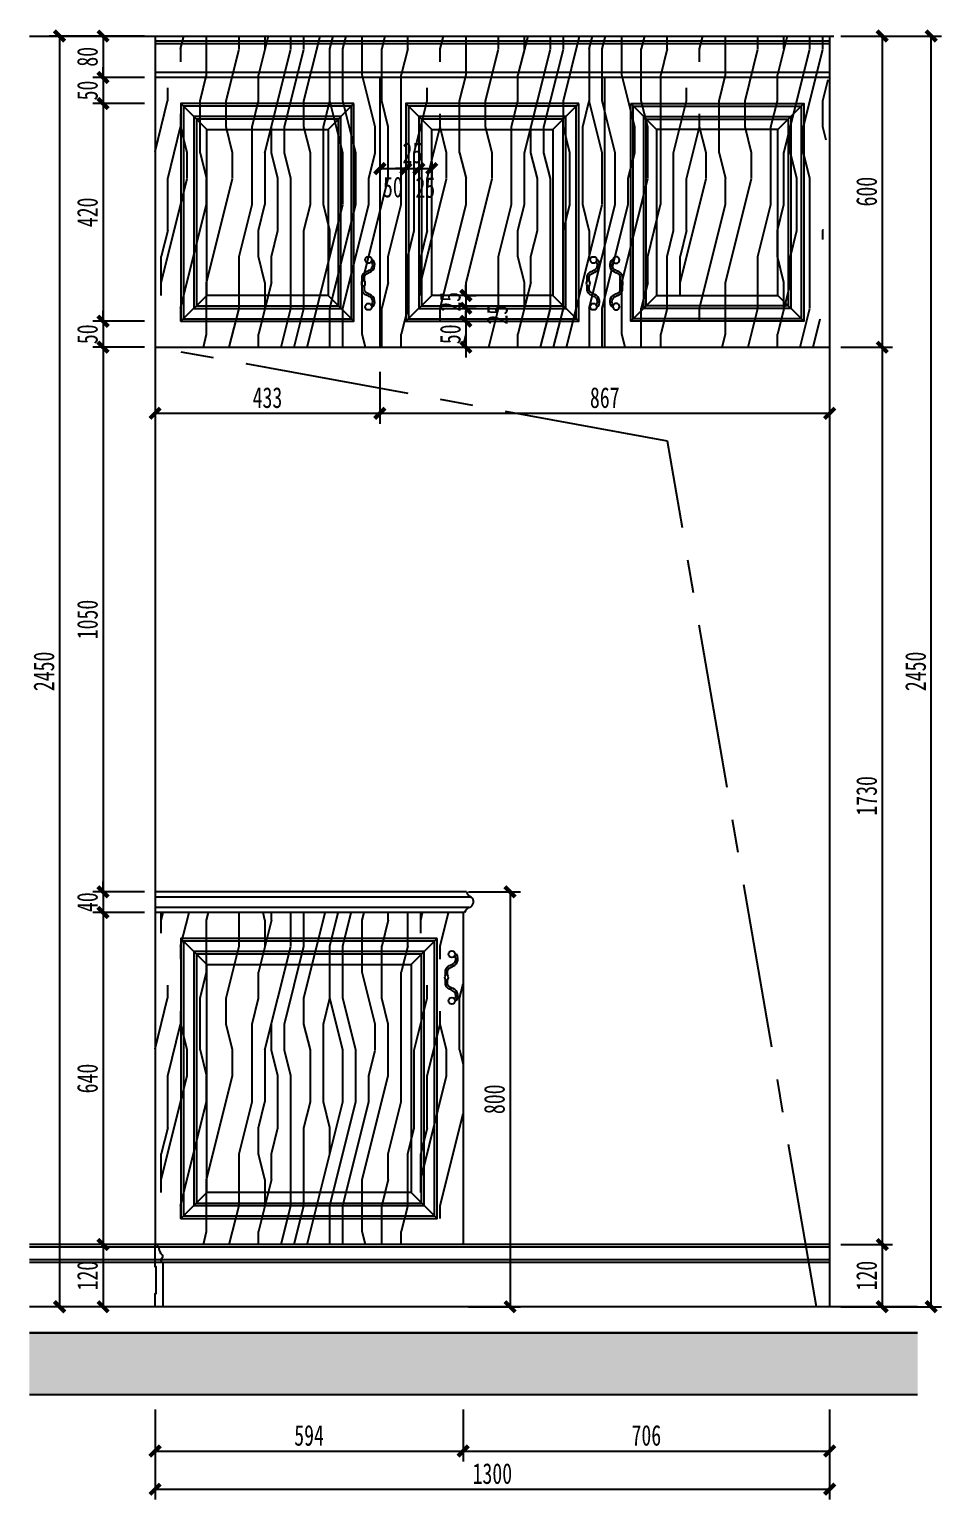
# Model space of a CAD drawing. Header units: millimetres. Extents: x 3104083 to 3173399, y -3165492 to -3044687.
# Drawn here: x 3138402 to 3140160, y -3051150 to -3048316 of the extents above; entities that cross this region are included whole.
import ezdxf

# ---------------------------------------------------------------- set-up
doc = ezdxf.new("R2010")
doc.units = ezdxf.units.MM
doc.header["$LTSCALE"] = 500
doc.header["$MEASUREMENT"] = 0
doc.header["$PDMODE"] = 2
doc.linetypes.add('CENTER', pattern=[50.8, 31.75, -6.35, 6.35, -6.35])
doc.layers.get('0').update_dxf_attribs({"linetype": 'CONTINUOUS'})
doc.layers.get('DEFPOINTS').update_dxf_attribs({"linetype": 'CONTINUOUS'})
for name, color, linetype in [('A-土建墙（含管井、立管）', 6, 'CONTINUOUS'), ('D-Detail(节点图层)', 134, 'CONTINUOUS'), ('E-Elevation(立面图层)', 134, 'CONTINUOUS'), ('E-立面填充', 250, 'CONTINUOUS'), ('E-立面轮廓线', 4, 'CONTINUOUS'), ('E-立面造型线', 3, 'CONTINUOUS'), ('W-尺寸', 5, 'CONTINUOUS'), ('门线', 3, 'CONTINUOUS')]:
    doc.layers.add(name, color=color, linetype=linetype)
doc.styles.add('DIM', font='SimSun.ttf', dxfattribs={"width": 0.7})
doc.dimstyles.new('20', dxfattribs={"dimscale": 20, "dimtxt": 2, "dimasz": 1, "dimexe": 1, "dimexo": 1, "dimgap": 0.5, "dimtad": 1, "dimdec": 0, "dimzin": 0, "dimdsep": 46, "dimtxsty": 'DIM', "dimblk": 'ARCHTICK', "dimcen": 0, "dimclrd": 5, "dimclre": 5, "dimclrt": 35, "dimadec": 0, "dimazin": 0, "dimtfac": 0.5, "dimtdec": 0, "dimtix": 1, "dimtmove": 2, "dimatfit": 2, "dimldrblk": 'A', "dimfxl": 0, "dimtolj": 1, "dimtzin": 0, "dimlwd": -1, "dimlwe": -1, "dimarcsym": 0})

# ---------------------------------------------------------------- blocks, each defined once
blk = doc.blocks.new('LS')
at = {"layer": 'E-立面造型线', "color": 146}
for points in [[(-2, 9.5), (-2, 18.3, -0.133734), (1, 24.5, -0.135354), (7.6, 28.5, 0.107347), (10.6, 30.2, 0.543314), (15.5, 46.8)], [(2, 9.5), (2, 17.8, -0.122447), (4, 21.8, -0.134829), (8.8, 24.7, 0.08933), (12.5, 26.7, 0.599568), (16.1, 51.7)], [(15.5, -36.8, 0.543314), (10.6, -20.2, 0.107347), (7.6, -18.5, -0.135354), (1, -14.5, -0.133734), (-2, -8.3), (-2, 0.5)], [(16.1, -41.7, 0.599568), (12.5, -16.7, 0.08933), (8.8, -14.7, -0.134829), (4, -11.8, -0.122447), (2, -7.8), (2, 0.5)]]:
    blk.add_lwpolyline(points, format="xyb", dxfattribs=at)
for centre in [(10, 50), (10, -40)]:
    blk.add_circle(centre, 6.36, dxfattribs=at)
blk.add_ellipse((0, 5), major_axis=(0, 6), ratio=0.5, dxfattribs=at)
blk = doc.blocks.new('_ArchTick')
at = {"color": 0, "linetype": 'ByBlock', "const_width": 0.4}
blk.add_lwpolyline([(-0.5, -0.5), (0.5, 0.5)], dxfattribs=at)
blk = doc.blocks.new('*D1054')
at = {"layer": 'DEFPOINTS', "color": 0, "ltscale": 100}
for p in [(3138717.4, -3048328.5), (3138544.2, -3048408.5), (3138717.4, -3048408.5)]:
    blk.add_point(p, dxfattribs=at)
at = {"layer": 'W-尺寸', "color": 5, "ltscale": 100}
for p, q in [((3138624.2, -3048328.5), (3138524.2, -3048328.5)), ((3138544.2, -3048328.5), (3138544.2, -3048408.5)), ((3138624.2, -3048408.5), (3138524.2, -3048408.5))]:
    blk.add_line(p, q, dxfattribs=at)
at = {"layer": 'W-尺寸', "color": 5, "ltscale": 100, "xscale": 20, "yscale": 20, "zscale": 20}
for p, rotation in [((3138544.2, -3048328.5), 90), ((3138544.2, -3048408.5), 270)]:
    blk.add_blockref('_ArchTick', p, dxfattribs=dict(at, rotation=rotation))
at = {"layer": 'W-尺寸', "color": 35, "ltscale": 100, "insert": (3138514.2, -3048368.5), "char_height": 40, "attachment_point": 5, "rotation": 90, "style": 'DIM'}
blk.add_mtext('\\A1;80', dxfattribs=at)
blk = doc.blocks.new('A')
for p, q in [((-1.44, 1.15), (-1.09, 1.44)), ((-1.09, 1.44), (0, 0)), ((-0.37, 0), (-2.13, 0)), ((-1.44, 1.15), (-0.37, 0)), ((-1.44, -1.15), (-0.37, 0)), ((-1.09, -1.44), (0, 0)), ((-1.44, -1.15), (-1.09, -1.44))]:
    blk.add_line(p, q)
for points in [[(-1.44, 1.15), (-1.09, 1.44), (-0.37, 0), (0, 0)], [(-1.44, -1.15), (-1.09, -1.44), (-0.37, 0), (0, 0)]]:
    blk.add_solid(points)
blk = doc.blocks.new('*D1055')
at = {"layer": 'DEFPOINTS', "color": 0, "ltscale": 100}
for p in [(3138717.4, -3048408.5), (3138544.2, -3048458.5), (3138694.4, -3048458.5)]:
    blk.add_point(p, dxfattribs=at)
at = {"layer": 'W-尺寸', "color": 5, "ltscale": 100}
for p, q in [((3138544.2, -3048408.5), (3138544.2, -3048388.5)), ((3138624.2, -3048408.5), (3138524.2, -3048408.5)), ((3138544.2, -3048408.5), (3138544.2, -3048458.5)), ((3138624.2, -3048458.5), (3138524.2, -3048458.5)), ((3138544.2, -3048458.5), (3138544.2, -3048478.5))]:
    blk.add_line(p, q, dxfattribs=at)
at = {"layer": 'W-尺寸', "color": 5, "ltscale": 100, "xscale": 20, "yscale": 20, "zscale": 20}
for p, rotation in [((3138544.2, -3048408.5), 270), ((3138544.2, -3048458.5), 90)]:
    blk.add_blockref('_ArchTick', p, dxfattribs=dict(at, rotation=rotation))
at = {"layer": 'W-尺寸', "color": 35, "ltscale": 100, "insert": (3138514.2, -3048433.5), "char_height": 40, "attachment_point": 5, "rotation": 90, "style": 'DIM'}
blk.add_mtext('\\A1;50', dxfattribs=at)
blk = doc.blocks.new('*D1056')
at = {"layer": 'DEFPOINTS', "color": 0, "ltscale": 100}
for p in [(3138694.4, -3048458.5), (3138544.2, -3048878.5), (3138694.4, -3048878.5)]:
    blk.add_point(p, dxfattribs=at)
at = {"layer": 'W-尺寸', "color": 5, "ltscale": 100}
for p, q in [((3138624.2, -3048458.5), (3138524.2, -3048458.5)), ((3138544.2, -3048458.5), (3138544.2, -3048878.5)), ((3138624.2, -3048878.5), (3138524.2, -3048878.5))]:
    blk.add_line(p, q, dxfattribs=at)
at = {"layer": 'W-尺寸', "color": 5, "ltscale": 100, "xscale": 20, "yscale": 20, "zscale": 20}
for p, rotation in [((3138544.2, -3048458.5), 90), ((3138544.2, -3048878.5), 270)]:
    blk.add_blockref('_ArchTick', p, dxfattribs=dict(at, rotation=rotation))
at = {"layer": 'W-尺寸', "color": 35, "ltscale": 100, "insert": (3138514.2, -3048668.5), "char_height": 40, "attachment_point": 5, "rotation": 90, "style": 'DIM'}
blk.add_mtext('\\A1;420', dxfattribs=at)
blk = doc.blocks.new('*D1057')
at = {"layer": 'DEFPOINTS', "color": 0, "ltscale": 100}
for p in [(3138694.4, -3048878.5), (3138544.2, -3048928.5), (3138718.2, -3048928.5)]:
    blk.add_point(p, dxfattribs=at)
at = {"layer": 'W-尺寸', "color": 5, "ltscale": 100}
for p, q in [((3138624.2, -3048878.5), (3138524.2, -3048878.5)), ((3138544.2, -3048878.5), (3138544.2, -3048858.5)), ((3138544.2, -3048878.5), (3138544.2, -3048928.5)), ((3138624.2, -3048928.5), (3138524.2, -3048928.5)), ((3138544.2, -3048928.5), (3138544.2, -3048948.5))]:
    blk.add_line(p, q, dxfattribs=at)
at = {"layer": 'W-尺寸', "color": 5, "ltscale": 100, "xscale": 20, "yscale": 20, "zscale": 20}
for p, rotation in [((3138544.2, -3048878.5), 270), ((3138544.2, -3048928.5), 90)]:
    blk.add_blockref('_ArchTick', p, dxfattribs=dict(at, rotation=rotation))
at = {"layer": 'W-尺寸', "color": 35, "ltscale": 100, "insert": (3138514.2, -3048903.5), "char_height": 40, "attachment_point": 5, "rotation": 90, "style": 'DIM'}
blk.add_mtext('\\A1;50', dxfattribs=at)
blk = doc.blocks.new('*D1058')
at = {"layer": 'DEFPOINTS', "color": 0, "ltscale": 100}
for p in [(3138718.2, -3048928.5), (3138544.2, -3049978.5), (3138707.3, -3049978.5)]:
    blk.add_point(p, dxfattribs=at)
at = {"layer": 'W-尺寸', "color": 5, "ltscale": 100}
for p, q in [((3138624.2, -3048928.5), (3138524.2, -3048928.5)), ((3138544.2, -3048928.5), (3138544.2, -3049978.5)), ((3138624.2, -3049978.5), (3138524.2, -3049978.5))]:
    blk.add_line(p, q, dxfattribs=at)
at = {"layer": 'W-尺寸', "color": 5, "ltscale": 100, "xscale": 20, "yscale": 20, "zscale": 20}
for p, rotation in [((3138544.2, -3048928.5), 90), ((3138544.2, -3049978.5), 270)]:
    blk.add_blockref('_ArchTick', p, dxfattribs=dict(at, rotation=rotation))
at = {"layer": 'W-尺寸', "color": 35, "ltscale": 100, "insert": (3138514.2, -3049453.5), "char_height": 40, "attachment_point": 5, "rotation": 90, "style": 'DIM'}
blk.add_mtext('\\A1;1050', dxfattribs=at)
blk = doc.blocks.new('*D1059')
at = {"layer": 'DEFPOINTS', "color": 0, "ltscale": 100}
for p in [(3138707.3, -3049978.5), (3138544.2, -3050018.5), (3138731.3, -3050018.5)]:
    blk.add_point(p, dxfattribs=at)
at = {"layer": 'W-尺寸', "color": 5, "ltscale": 100}
for p, q in [((3138544.2, -3049978.5), (3138544.2, -3049958.5)), ((3138624.2, -3049978.5), (3138524.2, -3049978.5)), ((3138544.2, -3049978.5), (3138544.2, -3050018.5)), ((3138624.2, -3050018.5), (3138524.2, -3050018.5)), ((3138544.2, -3050018.5), (3138544.2, -3050038.5))]:
    blk.add_line(p, q, dxfattribs=at)
at = {"layer": 'W-尺寸', "color": 5, "ltscale": 100, "xscale": 20, "yscale": 20, "zscale": 20}
for p, rotation in [((3138544.2, -3049978.5), 270), ((3138544.2, -3050018.5), 90)]:
    blk.add_blockref('_ArchTick', p, dxfattribs=dict(at, rotation=rotation))
at = {"layer": 'W-尺寸', "color": 35, "ltscale": 100, "insert": (3138514.2, -3049998.5), "char_height": 40, "attachment_point": 5, "rotation": 90, "style": 'DIM'}
blk.add_mtext('\\A1;40', dxfattribs=at)
blk = doc.blocks.new('*D1060')
at = {"layer": 'DEFPOINTS', "color": 0, "ltscale": 100}
for p in [(3138731.3, -3050018.5), (3138544.2, -3050658.5), (3138695.7, -3050658.5, 0)]:
    blk.add_point(p, dxfattribs=at)
at = {"layer": 'W-尺寸', "color": 5, "ltscale": 100}
for p, q in [((3138624.2, -3050018.5), (3138524.2, -3050018.5)), ((3138544.2, -3050018.5), (3138544.2, -3050658.5)), ((3138624.2, -3050658.5), (3138524.2, -3050658.5))]:
    blk.add_line(p, q, dxfattribs=at)
at = {"layer": 'W-尺寸', "color": 5, "ltscale": 100, "xscale": 20, "yscale": 20, "zscale": 20}
for p, rotation in [((3138544.2, -3050018.5), 90), ((3138544.2, -3050658.5), 270)]:
    blk.add_blockref('_ArchTick', p, dxfattribs=dict(at, rotation=rotation))
at = {"layer": 'W-尺寸', "color": 35, "ltscale": 100, "insert": (3138514.2, -3050338.5), "char_height": 40, "attachment_point": 5, "rotation": 90, "style": 'DIM'}
blk.add_mtext('\\A1;640', dxfattribs=at)
blk = doc.blocks.new('*D1061')
at = {"layer": 'DEFPOINTS', "color": 0, "ltscale": 100}
for p in [(3138695.7, -3050658.5, 0), (3138544.2, -3050778.5), (3138626.1, -3050778.5)]:
    blk.add_point(p, dxfattribs=at)
at = {"layer": 'W-尺寸', "color": 5, "ltscale": 100}
for p, q in [((3138624.2, -3050658.5), (3138524.2, -3050658.5)), ((3138544.2, -3050658.5), (3138544.2, -3050778.5)), ((3138606.1, -3050778.5), (3138524.2, -3050778.5))]:
    blk.add_line(p, q, dxfattribs=at)
at = {"layer": 'W-尺寸', "color": 5, "ltscale": 100, "xscale": 20, "yscale": 20, "zscale": 20}
for p, rotation in [((3138544.2, -3050658.5), 90), ((3138544.2, -3050778.5), 270)]:
    blk.add_blockref('_ArchTick', p, dxfattribs=dict(at, rotation=rotation))
at = {"layer": 'W-尺寸', "color": 35, "ltscale": 100, "insert": (3138514.2, -3050718.5), "char_height": 40, "attachment_point": 5, "rotation": 90, "style": 'DIM'}
blk.add_mtext('\\A1;120', dxfattribs=at)
blk = doc.blocks.new('*D1062')
at = {"layer": 'DEFPOINTS', "color": 0, "ltscale": 100}
for p in [(3138624.2, -3048328.5), (3138460.4, -3050778.5), (3138606.1, -3050778.5)]:
    blk.add_point(p, dxfattribs=at)
at = {"layer": 'W-尺寸', "color": 5, "ltscale": 100}
for p, q in [((3138540.4, -3048328.5), (3138440.4, -3048328.5)), ((3138460.4, -3048328.5), (3138460.4, -3050778.5)), ((3138540.4, -3050778.5), (3138440.4, -3050778.5))]:
    blk.add_line(p, q, dxfattribs=at)
at = {"layer": 'W-尺寸', "color": 5, "ltscale": 100, "xscale": 20, "yscale": 20, "zscale": 20}
for p, rotation in [((3138460.4, -3048328.5), 90), ((3138460.4, -3050778.5), 270)]:
    blk.add_blockref('_ArchTick', p, dxfattribs=dict(at, rotation=rotation))
at = {"layer": 'W-尺寸', "color": 35, "ltscale": 100, "insert": (3138430.4, -3049553.5), "char_height": 40, "attachment_point": 5, "rotation": 90, "style": 'DIM'}
blk.add_mtext('\\A1;2450', dxfattribs=at)
blk = doc.blocks.new('*D1063')
at = {"layer": 'DEFPOINTS', "color": 0, "ltscale": 100}
for p in [(3139780.4, -3048328.5), (3139780.4, -3048928.5), (3140045.7, -3048928.5)]:
    blk.add_point(p, dxfattribs=at)
at = {"layer": 'W-尺寸', "color": 5, "ltscale": 100}
for p, q in [((3139965.7, -3048328.5), (3140065.7, -3048328.5)), ((3140045.7, -3048328.5), (3140045.7, -3048928.5)), ((3139965.7, -3048928.5), (3140065.7, -3048928.5))]:
    blk.add_line(p, q, dxfattribs=at)
at = {"layer": 'W-尺寸', "color": 5, "ltscale": 100, "xscale": 20, "yscale": 20, "zscale": 20}
for p, rotation in [((3140045.7, -3048328.5), 90), ((3140045.7, -3048928.5), 270)]:
    blk.add_blockref('_ArchTick', p, dxfattribs=dict(at, rotation=rotation))
at = {"layer": 'W-尺寸', "color": 35, "ltscale": 100, "insert": (3140015.7, -3048628.5), "char_height": 40, "attachment_point": 5, "rotation": 90, "style": 'DIM'}
blk.add_mtext('\\A1;600', dxfattribs=at)
blk = doc.blocks.new('*D1064')
at = {"layer": 'DEFPOINTS', "color": 0, "ltscale": 100}
for p in [(3139780.4, -3048928.5), (3139731, -3050658.5, 0), (3140045.7, -3050658.5)]:
    blk.add_point(p, dxfattribs=at)
at = {"layer": 'W-尺寸', "color": 5, "ltscale": 100}
for p, q in [((3139965.7, -3048928.5), (3140065.7, -3048928.5)), ((3140045.7, -3048928.5), (3140045.7, -3050658.5)), ((3139965.7, -3050658.5), (3140065.7, -3050658.5))]:
    blk.add_line(p, q, dxfattribs=at)
at = {"layer": 'W-尺寸', "color": 5, "ltscale": 100, "xscale": 20, "yscale": 20, "zscale": 20}
for p, rotation in [((3140045.7, -3048928.5), 90), ((3140045.7, -3050658.5), 270)]:
    blk.add_blockref('_ArchTick', p, dxfattribs=dict(at, rotation=rotation))
at = {"layer": 'W-尺寸', "color": 35, "ltscale": 100, "insert": (3140015.7, -3049793.5), "char_height": 40, "attachment_point": 5, "rotation": 90, "style": 'DIM'}
blk.add_mtext('\\A1;1730', dxfattribs=at)
blk = doc.blocks.new('*D1065')
at = {"layer": 'DEFPOINTS', "color": 0, "ltscale": 100}
for p in [(3139731, -3050658.5, 0), (3139709.4, -3050778.5), (3140045.7, -3050778.5)]:
    blk.add_point(p, dxfattribs=at)
at = {"layer": 'W-尺寸', "color": 5, "ltscale": 100}
for p, q in [((3139965.7, -3050658.5), (3140065.7, -3050658.5)), ((3140045.7, -3050658.5), (3140045.7, -3050778.5)), ((3139965.7, -3050778.5), (3140065.7, -3050778.5))]:
    blk.add_line(p, q, dxfattribs=at)
at = {"layer": 'W-尺寸', "color": 5, "ltscale": 100, "xscale": 20, "yscale": 20, "zscale": 20}
for p, rotation in [((3140045.7, -3050658.5), 90), ((3140045.7, -3050778.5), 270)]:
    blk.add_blockref('_ArchTick', p, dxfattribs=dict(at, rotation=rotation))
at = {"layer": 'W-尺寸', "color": 35, "ltscale": 100, "insert": (3140015.7, -3050718.5), "char_height": 40, "attachment_point": 5, "rotation": 90, "style": 'DIM'}
blk.add_mtext('\\A1;120', dxfattribs=at)
blk = doc.blocks.new('*D1066')
at = {"layer": 'DEFPOINTS', "color": 0, "ltscale": 100}
for p in [(3139965.7, -3048328.5), (3140140.1, -3048328.5), (3139965.7, -3050778.5)]:
    blk.add_point(p, dxfattribs=at)
at = {"layer": 'W-尺寸', "color": 5, "ltscale": 100}
for p, q in [((3140060.1, -3048328.5), (3140160.1, -3048328.5)), ((3140140.1, -3050778.5), (3140140.1, -3048328.5)), ((3140060.1, -3050778.5), (3140160.1, -3050778.5))]:
    blk.add_line(p, q, dxfattribs=at)
at = {"layer": 'W-尺寸', "color": 5, "ltscale": 100, "xscale": 20, "yscale": 20, "zscale": 20}
for p, rotation in [((3140140.1, -3048328.5), 90), ((3140140.1, -3050778.5), 270)]:
    blk.add_blockref('_ArchTick', p, dxfattribs=dict(at, rotation=rotation))
at = {"layer": 'W-尺寸', "color": 35, "ltscale": 100, "insert": (3140110.1, -3049553.5), "char_height": 40, "attachment_point": 5, "rotation": 90, "style": 'DIM'}
blk.add_mtext('\\A1;2450', dxfattribs=at)
blk = doc.blocks.new('*D1067')
at = {"layer": 'DEFPOINTS', "color": 0, "ltscale": 100}
for p in [(3138644.4, -3048928.5), (3139077.7, -3048928.5), (3139077.7, -3049055.9)]:
    blk.add_point(p, dxfattribs=at)
at = {"layer": 'W-尺寸', "color": 5, "ltscale": 100}
for p, q in [((3138644.4, -3048975.9), (3138644.4, -3049075.9)), ((3139077.7, -3048975.9), (3139077.7, -3049075.9)), ((3138644.4, -3049055.9), (3139077.7, -3049055.9))]:
    blk.add_line(p, q, dxfattribs=at)
at = {"layer": 'W-尺寸', "color": 5, "ltscale": 100, "xscale": 20, "yscale": 20, "zscale": 20, "rotation": 180}
blk.add_blockref('_ArchTick', (3138644.4, -3049055.9), dxfattribs=at)
at = {"layer": 'W-尺寸', "color": 5, "ltscale": 100, "xscale": 20, "yscale": 20, "zscale": 20}
blk.add_blockref('_ArchTick', (3139077.7, -3049055.9), dxfattribs=at)
at = {"layer": 'W-尺寸', "color": 35, "ltscale": 100, "insert": (3138861, -3049025.9), "char_height": 40, "attachment_point": 5, "style": 'DIM'}
blk.add_mtext('\\A1;433', dxfattribs=at)
blk = doc.blocks.new('*D1068')
at = {"layer": 'DEFPOINTS', "color": 0, "ltscale": 100}
for p in [(3139077.7, -3048928.5), (3139944.4, -3048928.5), (3139944.4, -3049055.9)]:
    blk.add_point(p, dxfattribs=at)
at = {"layer": 'W-尺寸', "color": 5, "ltscale": 100}
for p, q in [((3139077.7, -3048975.9), (3139077.7, -3049075.9)), ((3139944.4, -3048975.9), (3139944.4, -3049075.9)), ((3139077.7, -3049055.9), (3139944.4, -3049055.9))]:
    blk.add_line(p, q, dxfattribs=at)
at = {"layer": 'W-尺寸', "color": 5, "ltscale": 100, "xscale": 20, "yscale": 20, "zscale": 20, "rotation": 180}
blk.add_blockref('_ArchTick', (3139077.7, -3049055.9), dxfattribs=at)
at = {"layer": 'W-尺寸', "color": 5, "ltscale": 100, "xscale": 20, "yscale": 20, "zscale": 20}
blk.add_blockref('_ArchTick', (3139944.4, -3049055.9), dxfattribs=at)
at = {"layer": 'W-尺寸', "color": 35, "ltscale": 100, "insert": (3139511, -3049025.9), "char_height": 40, "attachment_point": 5, "style": 'DIM'}
blk.add_mtext('\\A1;867', dxfattribs=at)
blk = doc.blocks.new('*D1069')
at = {"layer": 'DEFPOINTS', "color": 0, "ltscale": 100}
for p in [(3138644.4, -3050208.1), (3139238, -3050285), (3139238, -3051056.7)]:
    blk.add_point(p, dxfattribs=at)
at = {"layer": 'W-尺寸', "color": 5, "ltscale": 100}
for p, q in [((3138644.4, -3050976.7), (3138644.4, -3051076.7)), ((3139238, -3050976.7), (3139238, -3051076.7)), ((3138644.4, -3051056.7), (3139238, -3051056.7))]:
    blk.add_line(p, q, dxfattribs=at)
at = {"layer": 'W-尺寸', "color": 5, "ltscale": 100, "xscale": 20, "yscale": 20, "zscale": 20, "rotation": 180}
blk.add_blockref('_ArchTick', (3138644.4, -3051056.7), dxfattribs=at)
at = {"layer": 'W-尺寸', "color": 5, "ltscale": 100, "xscale": 20, "yscale": 20, "zscale": 20}
blk.add_blockref('_ArchTick', (3139238, -3051056.7), dxfattribs=at)
at = {"layer": 'W-尺寸', "color": 35, "ltscale": 100, "insert": (3138941.2, -3051026.7), "char_height": 40, "attachment_point": 5, "style": 'DIM'}
blk.add_mtext('\\A1;594', dxfattribs=at)
blk = doc.blocks.new('*D1070')
at = {"layer": 'DEFPOINTS', "color": 0, "ltscale": 100}
for p in [(3139238, -3050285), (3139944.4, -3050580.1), (3139944.4, -3051056.7)]:
    blk.add_point(p, dxfattribs=at)
at = {"layer": 'W-尺寸', "color": 5, "ltscale": 100}
for p, q in [((3139238, -3050976.7), (3139238, -3051076.7)), ((3139944.4, -3050976.7), (3139944.4, -3051076.7)), ((3139238, -3051056.7), (3139944.4, -3051056.7))]:
    blk.add_line(p, q, dxfattribs=at)
at = {"layer": 'W-尺寸', "color": 5, "ltscale": 100, "xscale": 20, "yscale": 20, "zscale": 20, "rotation": 180}
blk.add_blockref('_ArchTick', (3139238, -3051056.7), dxfattribs=at)
at = {"layer": 'W-尺寸', "color": 5, "ltscale": 100, "xscale": 20, "yscale": 20, "zscale": 20}
blk.add_blockref('_ArchTick', (3139944.4, -3051056.7), dxfattribs=at)
at = {"layer": 'W-尺寸', "color": 35, "ltscale": 100, "insert": (3139591.2, -3051026.7), "char_height": 40, "attachment_point": 5, "style": 'DIM'}
blk.add_mtext('\\A1;706', dxfattribs=at)
blk = doc.blocks.new('*D1071')
at = {"layer": 'DEFPOINTS', "color": 0, "ltscale": 100}
for p in [(3138644.4, -3051050.4), (3139944.4, -3051050.4), (3139944.4, -3051130.4)]:
    blk.add_point(p, dxfattribs=at)
at = {"layer": 'W-尺寸', "color": 5, "ltscale": 100}
for p, q in [((3138644.4, -3051070.4), (3138644.4, -3051150.4)), ((3139944.4, -3051070.4), (3139944.4, -3051150.4)), ((3138644.4, -3051130.4), (3139944.4, -3051130.4))]:
    blk.add_line(p, q, dxfattribs=at)
at = {"layer": 'W-尺寸', "color": 5, "ltscale": 100, "xscale": 20, "yscale": 20, "zscale": 20, "rotation": 180}
blk.add_blockref('_ArchTick', (3138644.4, -3051130.4), dxfattribs=at)
at = {"layer": 'W-尺寸', "color": 5, "ltscale": 100, "xscale": 20, "yscale": 20, "zscale": 20}
blk.add_blockref('_ArchTick', (3139944.4, -3051130.4), dxfattribs=at)
at = {"layer": 'W-尺寸', "color": 35, "ltscale": 100, "insert": (3139294.4, -3051100.4), "char_height": 40, "attachment_point": 5, "style": 'DIM'}
blk.add_mtext('\\A1;1300', dxfattribs=at)
blk = doc.blocks.new('*D1072')
at = {"layer": 'DEFPOINTS', "color": 0, "ltscale": 100}
for p in [(3139071.5, -3049978.5), (3139071.5, -3050778.5), (3139328.5, -3050778.5)]:
    blk.add_point(p, dxfattribs=at)
at = {"layer": 'W-尺寸', "color": 5, "ltscale": 100}
for p, q in [((3139248.5, -3049978.5), (3139348.5, -3049978.5)), ((3139328.5, -3049978.5), (3139328.5, -3050778.5)), ((3139248.5, -3050778.5), (3139348.5, -3050778.5))]:
    blk.add_line(p, q, dxfattribs=at)
at = {"layer": 'W-尺寸', "color": 5, "ltscale": 100, "xscale": 20, "yscale": 20, "zscale": 20}
for p, rotation in [((3139328.5, -3049978.5), 90), ((3139328.5, -3050778.5), 270)]:
    blk.add_blockref('_ArchTick', p, dxfattribs=dict(at, rotation=rotation))
at = {"layer": 'W-尺寸', "color": 35, "ltscale": 100, "insert": (3139298.5, -3050378.5), "char_height": 40, "attachment_point": 5, "rotation": 90, "style": 'DIM'}
blk.add_mtext('\\A1;800', dxfattribs=at)
blk = doc.blocks.new('*D1073')
at = {"layer": 'DEFPOINTS', "color": 0, "ltscale": 100}
for p in [(3139077.7, -3048555.9), (3139127.7, -3048555.9), (3139127.7, -3048584.1)]:
    blk.add_point(p, dxfattribs=at)
at = {"layer": 'W-尺寸', "color": 5, "ltscale": 100}
for p, q in [((3139077.7, -3048575.9), (3139077.7, -3048604.1)), ((3139077.7, -3048584.1), (3139127.7, -3048584.1)), ((3139127.7, -3048575.9), (3139127.7, -3048604.1))]:
    blk.add_line(p, q, dxfattribs=at)
at = {"layer": 'W-尺寸', "color": 5, "ltscale": 100, "xscale": 20, "yscale": 20, "zscale": 20, "rotation": 180}
blk.add_blockref('_ArchTick', (3139077.7, -3048584.1), dxfattribs=at)
at = {"layer": 'W-尺寸', "color": 5, "ltscale": 100, "xscale": 20, "yscale": 20, "zscale": 20}
blk.add_blockref('_ArchTick', (3139127.7, -3048584.1), dxfattribs=at)
at = {"layer": 'W-尺寸', "color": 35, "ltscale": 100, "insert": (3139102.7, -3048619.9), "char_height": 40, "attachment_point": 5, "style": 'DIM'}
blk.add_mtext('\\A1;50', dxfattribs=at)
blk = doc.blocks.new('*D1074')
at = {"layer": 'DEFPOINTS', "color": 0, "ltscale": 100}
for p in [(3139127.7, -3048555.9), (3139152.7, -3048557.3), (3139152.7, -3048584.1)]:
    blk.add_point(p, dxfattribs=at)
at = {"layer": 'W-尺寸', "color": 5, "ltscale": 100}
for p, q in [((3139127.7, -3048584.1), (3139107.7, -3048584.1)), ((3139127.7, -3048575.9), (3139127.7, -3048604.1)), ((3139127.7, -3048584.1), (3139152.7, -3048584.1)), ((3139152.7, -3048577.3), (3139152.7, -3048604.1)), ((3139152.7, -3048584.1), (3139172.7, -3048584.1))]:
    blk.add_line(p, q, dxfattribs=at)
at = {"layer": 'W-尺寸', "color": 5, "ltscale": 100, "xscale": 20, "yscale": 20, "zscale": 20}
blk.add_blockref('_ArchTick', (3139127.7, -3048584.1), dxfattribs=at)
at = {"layer": 'W-尺寸', "color": 5, "ltscale": 100, "xscale": 20, "yscale": 20, "zscale": 20, "rotation": 180}
blk.add_blockref('_ArchTick', (3139152.7, -3048584.1), dxfattribs=at)
at = {"layer": 'W-尺寸', "color": 35, "ltscale": 100, "insert": (3139140.2, -3048554.1), "char_height": 40, "attachment_point": 5, "style": 'DIM'}
blk.add_mtext('\\A1;25', dxfattribs=at)
blk = doc.blocks.new('*D1075')
at = {"layer": 'DEFPOINTS', "color": 0, "ltscale": 100}
for p in [(3139152.7, -3048557.3), (3139177.7, -3048551.1), (3139177.7, -3048584.1)]:
    blk.add_point(p, dxfattribs=at)
at = {"layer": 'W-尺寸', "color": 5, "ltscale": 100}
for p, q in [((3139177.7, -3048571.1), (3139177.7, -3048604.1)), ((3139152.7, -3048577.3), (3139152.7, -3048604.1)), ((3139152.7, -3048584.1), (3139177.7, -3048584.1))]:
    blk.add_line(p, q, dxfattribs=at)
at = {"layer": 'W-尺寸', "color": 5, "ltscale": 100, "xscale": 20, "yscale": 20, "zscale": 20, "rotation": 180}
blk.add_blockref('_ArchTick', (3139152.7, -3048584.1), dxfattribs=at)
at = {"layer": 'W-尺寸', "color": 5, "ltscale": 100, "xscale": 20, "yscale": 20, "zscale": 20}
blk.add_blockref('_ArchTick', (3139177.7, -3048584.1), dxfattribs=at)
at = {"layer": 'W-尺寸', "color": 35, "ltscale": 100, "insert": (3139165.2, -3048620.7), "char_height": 40, "attachment_point": 5, "style": 'DIM'}
blk.add_mtext('\\A1;25', dxfattribs=at)
blk = doc.blocks.new('*D1076')
at = {"layer": 'DEFPOINTS', "color": 0, "ltscale": 100}
for p in [(3139225.9, -3048828.5), (3139225.9, -3048853.5), (3139243.5, -3048853.5)]:
    blk.add_point(p, dxfattribs=at)
at = {"layer": 'W-尺寸', "color": 5, "ltscale": 100}
for p, q in [((3139243.5, -3048828.5), (3139243.5, -3048808.5)), ((3139243.5, -3048828.5), (3139263.5, -3048828.5)), ((3139243.5, -3048828.5), (3139243.5, -3048853.5)), ((3139243.5, -3048853.5), (3139263.5, -3048853.5)), ((3139243.5, -3048853.5), (3139243.5, -3048873.5))]:
    blk.add_line(p, q, dxfattribs=at)
at = {"layer": 'W-尺寸', "color": 5, "ltscale": 100, "xscale": 20, "yscale": 20, "zscale": 20}
for p, rotation in [((3139243.5, -3048828.5), 270), ((3139243.5, -3048853.5), 90)]:
    blk.add_blockref('_ArchTick', p, dxfattribs=dict(at, rotation=rotation))
at = {"layer": 'W-尺寸', "color": 35, "ltscale": 100, "insert": (3139213.5, -3048841), "char_height": 40, "attachment_point": 5, "rotation": 90, "style": 'DIM'}
blk.add_mtext('\\A1;25', dxfattribs=at)
blk = doc.blocks.new('*D1077')
at = {"layer": 'DEFPOINTS', "color": 0, "ltscale": 100}
for p in [(3139225.9, -3048853.5), (3139219.4, -3048878.5), (3139243.5, -3048878.5)]:
    blk.add_point(p, dxfattribs=at)
at = {"layer": 'W-尺寸', "color": 5, "ltscale": 100}
for p, q in [((3139243.5, -3048853.5), (3139263.5, -3048853.5)), ((3139243.5, -3048853.5), (3139243.5, -3048878.5)), ((3139239.4, -3048878.5), (3139263.5, -3048878.5))]:
    blk.add_line(p, q, dxfattribs=at)
at = {"layer": 'W-尺寸', "color": 5, "ltscale": 100, "xscale": 20, "yscale": 20, "zscale": 20}
for p, rotation in [((3139243.5, -3048853.5), 90), ((3139243.5, -3048878.5), 270)]:
    blk.add_blockref('_ArchTick', p, dxfattribs=dict(at, rotation=rotation))
at = {"layer": 'W-尺寸', "color": 35, "ltscale": 100, "insert": (3139304.2, -3048866), "char_height": 40, "attachment_point": 5, "rotation": 90, "style": 'DIM'}
blk.add_mtext('\\A1;25', dxfattribs=at)
blk = doc.blocks.new('*D1078')
at = {"layer": 'DEFPOINTS', "color": 0, "ltscale": 100}
for p in [(3139219.4, -3048878.5), (3139217.1, -3048928.5), (3139243.5, -3048928.5)]:
    blk.add_point(p, dxfattribs=at)
at = {"layer": 'W-尺寸', "color": 5, "ltscale": 100}
for p, q in [((3139239.4, -3048878.5), (3139263.5, -3048878.5)), ((3139243.5, -3048878.5), (3139243.5, -3048858.5)), ((3139243.5, -3048878.5), (3139243.5, -3048928.5)), ((3139237.1, -3048928.5), (3139263.5, -3048928.5)), ((3139243.5, -3048928.5), (3139243.5, -3048948.5))]:
    blk.add_line(p, q, dxfattribs=at)
at = {"layer": 'W-尺寸', "color": 5, "ltscale": 100, "xscale": 20, "yscale": 20, "zscale": 20}
for p, rotation in [((3139243.5, -3048878.5), 270), ((3139243.5, -3048928.5), 90)]:
    blk.add_blockref('_ArchTick', p, dxfattribs=dict(at, rotation=rotation))
at = {"layer": 'W-尺寸', "color": 35, "ltscale": 100, "insert": (3139213.5, -3048903.5), "char_height": 40, "attachment_point": 5, "rotation": 90, "style": 'DIM'}
blk.add_mtext('\\A1;50', dxfattribs=at)

msp = doc.modelspace()

# ---------------------------------------------------------------- hatches: boundary and pattern name
at = {"layer": 'D-Detail(节点图层)', "ltscale": 0.15}
h = msp.add_hatch(dxfattribs=at)
h.set_pattern_fill('木纹面5', color=250, scale=500, angle=90, style=0, pattern_type=2)
h.set_pattern_definition([(90, (3027243.47, -2919903.8), (-500, 3e-14), [100, -150, 50, -200]), (90, (3027230.97, -2919553.8), (-500, 3e-14), [100, -400]), (90, (3027205.97, -2919603.8), (-500, 3e-14), [50, -450]), (90, (3027193.47, -2919878.8), (-500, 3e-14), [25, -350, 25, -100]), (90, (3027168.47, -2919703.8), (-500, 3e-14), [100, -150, 25, -225]), (90, (3027155.97, -2919828.8), (-500, 3e-14), [75, -425]), (90, (3027143.47, -2919703.8), (-500, 3e-14), [150, -350]), (90, (3027130.97, -2919853.8), (-500, 3e-14), [100, -400]), (90, (3027118.47, -2919653.8), (-500, 3e-14), [250, -250]), (90, (3027093.47, -2919803.8), (-500, 3e-14), [50, -150, 100, -200]), (90, (3027080.97, -2919453.8), (-500, 3e-14), [100, -400]), (90, (3027068.47, -2919553.8), (-500, 3e-14), [50, -450]), (90, (3027055.97, -2919653.8), (-500, 3e-14), [50, -450]), (90, (3027043.47, -2919903.8), (-500, 3e-14), [100, -400]), (90, (3027030.97, -2919653.8), (-500, 3e-14), [100, -400]), (90, (3027005.97, -2919653.8), (-500, 3e-14), [100, -100, 100, -200]), (90, (3026980.97, -2919753.8), (-500, 3e-14), [50, -250, 100, -100]), (90, (3026968.47, -2919653.8), (-500, 3e-14), [150, -350]), (90, (3026943.47, -2919653.8), (-500, 3e-14), [100, -400]), (90, (3026930.97, -2919853.8), (-500, 3e-14), [150, -200, 50, -100]), (90, (3026905.97, -2919853.8), (-500, 3e-14), [250, -250]), (90, (3026893.47, -2919553.8), (-500, 3e-14), [50, -450]), (90, (3026880.97, -2919703.8), (-500, 3e-14), [100, -400]), (90, (3026868.47, -2919803.8), (-500, 3e-14), [50, -200, 50, -200]), (90, (3026855.97, -2919853.8), (-500, 3e-14), [50, -150, 100, -200]), (90, (3026843.47, -2919753.8), (-500, 3e-14), [50, -250, 50, -150]), (90, (3026830.97, -2919653.8), (-500, 3e-14), [150, -350]), (90, (3026805.97, -2919853.8), (-500, 3e-14), [100, -400]), (90, (3026793.47, -2919603.8), (-500, 3e-14), [50, -450]), (90, (3026780.97, -2919503.8), (-500, 3e-14), [50, -450]), (104.03624, (3027205.97, -2919553.81), (2e-08, 500), [51.5, -2010.0528]), (104.03624, (3027093.47, -2919503.81), (2e-08, 500), [51.5, -2010.0528]), (104.03624, (3026793.47, -2919553.81), (2e-08, 500), [51.5, -2010.0528]), (104.03624, (3026980.97, -2919703.81), (2e-08, 500), [51.5, -2010.0528]), (104.03624, (3026905.97, -2919603.81), (2e-08, 500), [51.5, -2010.0528]), (104.03624, (3026943.47, -2919553.81), (2e-08, 500), [51.5, -2010.0528]), (104.03624, (3026855.97, -2919803.81), (2e-08, 500), [51.5, -2010.0528]), (104.03624, (3026880.97, -2919603.81), (2e-08, 500), [51.5, -2010.0528]), (104.03624, (3027068.47, -2919503.81), (2e-08, 500), [103, -1958.5528]), (104.03624, (3027030.97, -2919553.81), (2e-08, 500), [103, -1958.5528]), (104.03624, (3027005.97, -2919553.81), (2e-08, 500), [103, -1958.5528]), (255.96376, (3027168.47, -2919703.81), (2e-08, -500), [51.5, -103, 51.5, -1855.55276]), (255.96376, (3027093.47, -2919803.81), (2e-08, -500), [51.5, -2010.0528]), (255.96376, (3026868.47, -2919803.81), (2e-08, -500), [103, -1958.5528]), (284.03624, (3027230.97, -2919553.81), (-2e-08, -500), [51.5, -2010.0528]), (75.96376, (3027230.97, -2919453.81), (-2e-08, 500), [51.5, -2010.0528]), (75.96376, (3027055.97, -2919603.81), (-2e-08, 500), [51.5, -2010.0528]), (75.96376, (3026968.47, -2919503.81), (-2e-08, 500), [51.5, -2010.0528]), (75.96376, (3026930.97, -2919703.81), (-2e-08, 500), [51.5, -2010.0528]), (75.96376, (3026868.47, -2919753.81), (-2e-08, 500), [51.5, -2010.0528]), (75.96376, (3026843.47, -2919703.81), (-2e-08, 500), [51.5, -2010.0528]), (75.96376, (3026930.97, -2919703.81), (-2e-08, 500), [51.5, -2010.0528]), (75.96376, (3026855.97, -2919553.81), (-2e-08, 500), [206, -1855.5528]), (75.96376, (3027193.47, -2919853.81), (-2e-08, 500), [206, -1855.5528]), (75.96376, (3027155.97, -2919803.81), (-2e-08, 500), [206, -1855.5528]), (75.96376, (3027130.97, -2919753.81), (-2e-08, 500), [51.5, -103, 103, -1804.05276]), (75.96376, (3027093.47, -2919753.81), (-2e-08, 500), [103, -103, 103, -1752.55276]), (75.96376, (3027043.47, -2919803.81), (-2e-08, 500), [206, -1855.5528]), (75.96376, (3027005.97, -2919853.81), (-2e-08, 500), [206, -1855.5528]), (75.96376, (3026980.97, -2919853.81), (-2e-08, 500), [206, -1855.5528]), (75.96376, (3026830.97, -2919503.81), (-2e-08, 500), [51.5, -2010.0528]), (75.96377, (3026780.97, -2919453.81), (-0.0001, 500), [103, -1958.5528]), (75.96377, (3026805.97, -2919753.81), (-0.0001, 500), [103, -1958.5528]), (75.96376, (3027243.47, -2919803.81), (-9e-06, 500), [206, -1855.5528]), (75.96376, (3026893.47, -2919503.81), (-9e-06, 500), [154.5, -1907.0528]), (75.96376, (3026930.97, -2919453.81), (-9e-06, 500), [309, -1752.5528])])
h.paths.add_polyline_path([(3139244.372, -3048328.548), (3138644.372, -3048328.548), (3138644.372, -3048928.548), (3139924.372, -3048928.548), (3139944.372, -3048328.548)])
h = msp.add_hatch(dxfattribs=at)
h.set_pattern_fill('木纹面5', color=250, scale=500, angle=90, style=0, pattern_type=2)
h.set_pattern_definition([(90, (3027243.47, -2921633.8), (-500, 3e-14), [100, -150, 50, -200]), (90, (3027230.97, -2921283.8), (-500, 3e-14), [100, -400]), (90, (3027205.97, -2921333.8), (-500, 3e-14), [50, -450]), (90, (3027193.47, -2921608.8), (-500, 3e-14), [25, -350, 25, -100]), (90, (3027168.47, -2921433.8), (-500, 3e-14), [100, -150, 25, -225]), (90, (3027155.97, -2921558.8), (-500, 3e-14), [75, -425]), (90, (3027143.47, -2921433.8), (-500, 3e-14), [150, -350]), (90, (3027130.97, -2921583.8), (-500, 3e-14), [100, -400]), (90, (3027118.47, -2921383.8), (-500, 3e-14), [250, -250]), (90, (3027093.47, -2921533.8), (-500, 3e-14), [50, -150, 100, -200]), (90, (3027080.97, -2921183.8), (-500, 3e-14), [100, -400]), (90, (3027068.47, -2921283.8), (-500, 3e-14), [50, -450]), (90, (3027055.97, -2921383.8), (-500, 3e-14), [50, -450]), (90, (3027043.47, -2921633.8), (-500, 3e-14), [100, -400]), (90, (3027030.97, -2921383.8), (-500, 3e-14), [100, -400]), (90, (3027005.97, -2921383.8), (-500, 3e-14), [100, -100, 100, -200]), (90, (3026980.97, -2921483.8), (-500, 3e-14), [50, -250, 100, -100]), (90, (3026968.47, -2921383.8), (-500, 3e-14), [150, -350]), (90, (3026943.47, -2921383.8), (-500, 3e-14), [100, -400]), (90, (3026930.97, -2921583.8), (-500, 3e-14), [150, -200, 50, -100]), (90, (3026905.97, -2921583.8), (-500, 3e-14), [250, -250]), (90, (3026893.47, -2921283.8), (-500, 3e-14), [50, -450]), (90, (3026880.97, -2921433.8), (-500, 3e-14), [100, -400]), (90, (3026868.47, -2921533.8), (-500, 3e-14), [50, -200, 50, -200]), (90, (3026855.97, -2921583.8), (-500, 3e-14), [50, -150, 100, -200]), (90, (3026843.47, -2921483.8), (-500, 3e-14), [50, -250, 50, -150]), (90, (3026830.97, -2921383.8), (-500, 3e-14), [150, -350]), (90, (3026805.97, -2921583.8), (-500, 3e-14), [100, -400]), (90, (3026793.47, -2921333.8), (-500, 3e-14), [50, -450]), (90, (3026780.97, -2921233.8), (-500, 3e-14), [50, -450]), (104.03624, (3027205.97, -2921283.81), (2e-08, 500), [51.5, -2010.0528]), (104.03624, (3027093.47, -2921233.81), (2e-08, 500), [51.5, -2010.0528]), (104.03624, (3026793.47, -2921283.81), (2e-08, 500), [51.5, -2010.0528]), (104.03624, (3026980.97, -2921433.81), (2e-08, 500), [51.5, -2010.0528]), (104.03624, (3026905.97, -2921333.81), (2e-08, 500), [51.5, -2010.0528]), (104.03624, (3026943.47, -2921283.81), (2e-08, 500), [51.5, -2010.0528]), (104.03624, (3026855.97, -2921533.81), (2e-08, 500), [51.5, -2010.0528]), (104.03624, (3026880.97, -2921333.81), (2e-08, 500), [51.5, -2010.0528]), (104.03624, (3027068.47, -2921233.81), (2e-08, 500), [103, -1958.5528]), (104.03624, (3027030.97, -2921283.81), (2e-08, 500), [103, -1958.5528]), (104.03624, (3027005.97, -2921283.81), (2e-08, 500), [103, -1958.5528]), (255.96376, (3027168.47, -2921433.81), (2e-08, -500), [51.5, -103, 51.5, -1855.55276]), (255.96376, (3027093.47, -2921533.81), (2e-08, -500), [51.5, -2010.0528]), (255.96376, (3026868.47, -2921533.81), (2e-08, -500), [103, -1958.5528]), (284.03624, (3027230.97, -2921283.81), (-2e-08, -500), [51.5, -2010.0528]), (75.96376, (3027230.97, -2921183.81), (-2e-08, 500), [51.5, -2010.0528]), (75.96376, (3027055.97, -2921333.81), (-2e-08, 500), [51.5, -2010.0528]), (75.96376, (3026968.47, -2921233.81), (-2e-08, 500), [51.5, -2010.0528]), (75.96376, (3026930.97, -2921433.81), (-2e-08, 500), [51.5, -2010.0528]), (75.96376, (3026868.47, -2921483.81), (-2e-08, 500), [51.5, -2010.0528]), (75.96376, (3026843.47, -2921433.81), (-2e-08, 500), [51.5, -2010.0528]), (75.96376, (3026930.97, -2921433.81), (-2e-08, 500), [51.5, -2010.0528]), (75.96376, (3026855.97, -2921283.81), (-2e-08, 500), [206, -1855.5528]), (75.96376, (3027193.47, -2921583.81), (-2e-08, 500), [206, -1855.5528]), (75.96376, (3027155.97, -2921533.81), (-2e-08, 500), [206, -1855.5528]), (75.96376, (3027130.97, -2921483.81), (-2e-08, 500), [51.5, -103, 103, -1804.05276]), (75.96376, (3027093.47, -2921483.81), (-2e-08, 500), [103, -103, 103, -1752.55276]), (75.96376, (3027043.47, -2921533.81), (-2e-08, 500), [206, -1855.5528]), (75.96376, (3027005.97, -2921583.81), (-2e-08, 500), [206, -1855.5528]), (75.96376, (3026980.97, -2921583.81), (-2e-08, 500), [206, -1855.5528]), (75.96376, (3026830.97, -2921233.81), (-2e-08, 500), [51.5, -2010.0528]), (75.96377, (3026780.97, -2921183.81), (-0.0001, 500), [103, -1958.5528]), (75.96377, (3026805.97, -2921483.81), (-0.0001, 500), [103, -1958.5528]), (75.96376, (3027243.47, -2921533.81), (-9e-06, 500), [206, -1855.5528]), (75.96376, (3026893.47, -2921233.81), (-9e-06, 500), [154.5, -1907.0528]), (75.96376, (3026930.97, -2921183.81), (-9e-06, 500), [309, -1752.5528])])
h.paths.add_polyline_path([(3139238.029, -3050018.548), (3138644.372, -3050018.548), (3138644.372, -3050658.547), (3139238.029, -3050658.547), (3139238.029, -3050085.013)])
at = {"layer": 'E-立面填充', "ltscale": 0.15}
msp.add_hatch(color=256, dxfattribs=at).paths.add_polyline_path([(3138402.308, -3050828.548), (3138402.308, -3050948.548), (3140113.84, -3050948.548), (3140113.84, -3050828.548)])

# ---------------------------------------------------------------- linework, layer by layer
at = {"layer": 'A-土建墙（含管井、立管）', "color": 6}
for p, q in [((3140113.84, -3050828.548), (3138402.308, -3050828.548)), ((3140113.84, -3050948.548), (3138402.308, -3050948.548))]:
    msp.add_line(p, q, dxfattribs=at)
for points in [[(3138402.308, -3050828.548), (3140113.84, -3050828.548)], [(3140113.84, -3050948.548), (3138402.308, -3050948.548)]]:
    msp.add_lwpolyline(points, dxfattribs=at)
at = {"layer": 'E-Elevation(立面图层)', "color": 251, "ltscale": 100}
for p, q in [((3138402.308, -3050662.834, 0), (3139944.372, -3050662.834, 0)), ((3138402.308, -3050687.691, 0), (3139944.372, -3050687.691, 0)), ((3138402.308, -3050692.834, 0), (3139944.372, -3050692.834, 0))]:
    msp.add_line(p, q, dxfattribs=at)
at = {"layer": 'E-立面轮廓线'}
for p, q in [((3138402.308, -3048328.548), (3139952.579, -3048328.548)), ((3140113.84, -3050778.548), (3138402.308, -3050778.548))]:
    msp.add_line(p, q, dxfattribs=at)
at = {"layer": 'E-立面造型线', "ltscale": 0.15}
for p, q in [((3138644.372, -3048328.548), (3138644.372, -3050658.548)), ((3139944.372, -3048408.548), (3138644.372, -3048408.548)), ((3139077.706, -3048408.548), (3139077.706, -3048928.548)), ((3139511.039, -3048928.548), (3139511.039, -3048408.548)), ((3138644.372, -3048928.548), (3139944.372, -3048928.548)), ((3139244.372, -3049978.548), (3138644.372, -3049978.548)), ((3139241.029, -3050018.548), (3138644.372, -3050018.548)), ((3139238.029, -3050018.548), (3139238.029, -3050658.548))]:
    msp.add_line(p, q, dxfattribs=at)
at = {"layer": 'E-立面造型线', "color": 251}
for p, q in [((3139944.372, -3048338.548), (3138644.372, -3048338.548)), ((3139944.372, -3048343.548), (3138644.372, -3048343.548)), ((3139944.372, -3048398.548), (3138644.372, -3048398.548)), ((3138744.372, -3048508.548), (3138694.372, -3048458.548)), ((3138977.706, -3048508.548), (3139027.706, -3048458.548)), ((3139177.706, -3048508.548), (3139127.706, -3048458.548)), ((3139411.039, -3048508.548), (3139461.039, -3048458.548)), ((3139611.039, -3048508.548), (3139561.039, -3048458.548)), ((3139844.372, -3048508.548), (3139894.372, -3048458.548)), ((3138744.372, -3048828.548), (3138694.372, -3048878.548)), ((3138977.706, -3048828.548), (3139027.706, -3048878.548)), ((3139177.706, -3048828.548), (3139127.706, -3048878.548)), ((3139411.039, -3048828.548), (3139461.039, -3048878.548)), ((3139611.039, -3048828.548), (3139561.039, -3048878.548)), ((3139844.372, -3048828.548), (3139894.372, -3048878.548)), ((3139253.33, -3049988.548), (3138644.372, -3049988.548)), ((3139249.986, -3050008.548), (3138644.372, -3050008.548)), ((3138744.372, -3050118.548), (3138694.372, -3050068.548)), ((3139138.029, -3050118.548), (3139188.029, -3050068.548)), ((3138744.372, -3050558.548), (3138694.372, -3050608.548)), ((3139138.029, -3050558.548), (3139188.029, -3050608.548))]:
    msp.add_line(p, q, dxfattribs=at)
at = {"layer": 'E-立面造型线'}
for p, q in [((3139944.372, -3048328.548), (3139944.372, -3050778.548)), ((3139944.372, -3050658.548, 0), (3138402.308, -3050658.548, 0))]:
    msp.add_line(p, q, dxfattribs=at)
at = {"layer": 'E-立面造型线', "color": 44}
for points in [[(3139027.706, -3048458.548), (3138694.372, -3048458.548), (3138694.372, -3048878.548), (3139027.706, -3048878.548)], [(3139461.039, -3048458.548), (3139127.706, -3048458.548), (3139127.706, -3048878.548), (3139461.039, -3048878.548)], [(3139561.039, -3048458.548), (3139894.372, -3048458.548), (3139894.372, -3048878.548), (3139561.039, -3048878.548)], [(3138997.706, -3048488.548), (3138724.372, -3048488.548), (3138724.372, -3048848.548), (3138997.706, -3048848.548)], [(3138744.372, -3048508.548), (3138977.706, -3048508.548), (3138977.706, -3048828.548), (3138744.372, -3048828.548)], [(3139431.039, -3048488.548), (3139157.706, -3048488.548), (3139157.706, -3048848.548), (3139431.039, -3048848.548)], [(3139177.706, -3048508.548), (3139411.039, -3048508.548), (3139411.039, -3048828.548), (3139177.706, -3048828.548)], [(3139591.039, -3048488.548), (3139864.372, -3048488.548), (3139864.372, -3048848.548), (3139591.039, -3048848.548)], [(3139844.372, -3048508.548), (3139611.039, -3048508.548), (3139611.039, -3048828.548), (3139844.372, -3048828.548)], [(3139188.029, -3050068.548), (3138694.372, -3050068.548), (3138694.372, -3050608.548), (3139188.029, -3050608.548)], [(3139158.029, -3050098.548), (3138724.372, -3050098.548), (3138724.372, -3050578.548), (3139158.029, -3050578.548)], [(3138744.372, -3050118.548), (3139138.029, -3050118.548), (3139138.029, -3050558.548), (3138744.372, -3050558.548)]]:
    msp.add_lwpolyline(points, close=True, dxfattribs=at)
at = {"layer": 'E-立面造型线', "color": 251}
for points in [[(3139022.706, -3048463.548), (3138699.372, -3048463.548), (3138699.372, -3048873.548), (3139022.706, -3048873.548)], [(3139002.706, -3048483.548), (3138719.372, -3048483.548), (3138719.372, -3048853.548), (3139002.706, -3048853.548)], [(3139456.039, -3048463.548), (3139132.706, -3048463.548), (3139132.706, -3048873.548), (3139456.039, -3048873.548)], [(3139436.039, -3048483.548), (3139152.706, -3048483.548), (3139152.706, -3048853.548), (3139436.039, -3048853.548)], [(3139566.039, -3048463.548), (3139889.372, -3048463.548), (3139889.372, -3048873.548), (3139566.039, -3048873.548)], [(3139586.039, -3048483.548), (3139869.372, -3048483.548), (3139869.372, -3048853.548), (3139586.039, -3048853.548)], [(3139183.029, -3050073.548), (3138699.372, -3050073.548), (3138699.372, -3050603.548), (3139183.029, -3050603.548)], [(3139163.029, -3050093.548), (3138719.372, -3050093.548), (3138719.372, -3050583.548), (3139163.029, -3050583.548)]]:
    msp.add_lwpolyline(points, close=True, dxfattribs=at)
at = {"layer": 'E-立面造型线', "color": 146, "linetype": 'CENTER', "ltscale": 0.02}
msp.add_lwpolyline([(3139918.993, -3050778.548), (3139631.763, -3049109.371), (3138644.372, -3048928.548)], dxfattribs=at)
at = {"layer": 'E-立面造型线', "color": 44, "elevation": 0}
msp.add_lwpolyline([(3138644.372, -3050658.548), (3138648.372, -3050658.548, 0.31331068), (3138651.658, -3050662.834, 0.18548323), (3138655.745, -3050675.795, -0.56502427), (3138655.087, -3050687.691, 0.28066969), (3138659.372, -3050692.834), (3138659.372, -3050778.548), (3138644.372, -3050778.548), (3138644.372, -3050752.834), (3138646.515, -3050752.834), (3138646.515, -3050701.405), (3138644.372, -3050701.405)], format="xyb", close=True, dxfattribs=at)
at = {"layer": '门线'}
for centre, radius, start, end in [((3139261.122, -3049972.556), 17.789, 199.682401, 244.020903), ((3139246.694, -3049997.718), 11.319, 286.907965, 54.108186), ((3139257.778, -3050024.539), 17.789, 115.979097, 160.317599)]:
    msp.add_arc(centre, radius, start, end, dxfattribs=at)

# ---------------------------------------------------------------- block references
at = {"layer": 'E-立面造型线'}
for p in [(3139045.806, -3048810.307), (3139479.139, -3048810.307), (3139206.128, -3050148.548)]:
    msp.add_blockref('LS', p, dxfattribs=at)
at = {"layer": 'E-立面造型线', "xscale": -1}
msp.add_blockref('LS', (3139542.939, -3048810.307), dxfattribs=at)

# ---------------------------------------------------------------- dimensions: what is measured, and where the dimension line sits
at = {"layer": 'W-尺寸', "color": 1, "ltscale": 100}
for base, p1, p2, picture, middle in [((3138460.401, -3050778.548), (3138624.174, -3048328.548), (3138606.143, -3050778.548), '*D1062', (3138430.401, -3049553.548)), ((3138544.174, -3048408.548), (3138717.431, -3048328.548), (3138717.431, -3048408.548), '*D1054', (3138514.174, -3048368.548)), ((3140045.723, -3048928.548), (3139780.414, -3048328.548), (3139780.414, -3048928.548), '*D1063', (3140015.723, -3048628.548)), ((3140140.083, -3048328.548), (3139965.723, -3050778.548), (3139965.723, -3048328.548), '*D1066', (3140110.083, -3049553.548)), ((3138544.174, -3048458.548), (3138717.431, -3048408.548), (3138694.372, -3048458.548), '*D1055', (3138514.174, -3048433.548)), ((3138544.174, -3048878.548), (3138694.372, -3048458.548), (3138694.372, -3048878.548), '*D1056', (3138514.174, -3048668.548)), ((3139243.536, -3048853.548), (3139225.943, -3048828.548), (3139225.943, -3048853.548), '*D1076', (3139213.536, -3048841.048)), ((3138544.174, -3048928.548), (3138694.372, -3048878.548), (3138718.157, -3048928.548), '*D1057', (3138514.174, -3048903.548)), ((3139243.536, -3048928.548), (3139219.417, -3048878.548), (3139217.142, -3048928.548), '*D1078', (3139213.536, -3048903.548)), ((3138544.174, -3049978.548), (3138718.157, -3048928.548), (3138707.271, -3049978.548), '*D1058', (3138514.174, -3049453.548)), ((3140045.723, -3050658.548), (3139780.414, -3048928.548), (3139731.04, -3050658.548, 0), '*D1064', (3140015.723, -3049793.548)), ((3138544.174, -3050018.548), (3138707.271, -3049978.548), (3138731.251, -3050018.548), '*D1059', (3138514.174, -3049998.548)), ((3139328.538, -3050778.548), (3139071.471, -3049978.548), (3139071.471, -3050778.548), '*D1072', (3139298.538, -3050378.548)), ((3138544.174, -3050658.548), (3138731.251, -3050018.548), (3138695.685, -3050658.548, 0), '*D1060', (3138514.174, -3050338.548)), ((3138544.174, -3050778.548), (3138695.685, -3050658.548, 0), (3138626.143, -3050778.548), '*D1061', (3138514.174, -3050718.548)), ((3140045.723, -3050778.548), (3139731.04, -3050658.548, 0), (3139709.435, -3050778.548), '*D1065', (3140015.723, -3050718.548))]:
    dim = msp.add_linear_dim(base=base, p1=p1, p2=p2, angle=90, dimstyle='20', dxfattribs=at)
    dim.commit()
    dim.dimension.update_dxf_attribs({"geometry": picture, "text_midpoint": middle})
for base, p1, p2, picture, middle in [((3139152.706, -3048584.068), (3139127.706, -3048555.857), (3139152.706, -3048557.307), '*D1074', (3139140.206, -3048554.068)), ((3139077.706, -3049055.891), (3138644.372, -3048928.548), (3139077.706, -3048928.548), '*D1067', (3138861.039, -3049025.891)), ((3139944.372, -3049055.891), (3139077.706, -3048928.548), (3139944.372, -3048928.548), '*D1068', (3139511.039, -3049025.891)), ((3139238.029, -3051056.689), (3138644.372, -3050208.134), (3139238.029, -3050284.978), '*D1069', (3138941.2, -3051026.689)), ((3139944.372, -3051056.689), (3139238.029, -3050284.978), (3139944.372, -3050580.13), '*D1070', (3139591.2, -3051026.689)), ((3139944.372, -3051130.362), (3138644.372, -3051050.362), (3139944.372, -3051050.362), '*D1071', (3139294.372, -3051100.362))]:
    dim = msp.add_linear_dim(base=base, p1=p1, p2=p2, dimstyle='20', dxfattribs=at)
    dim.commit()
    dim.dimension.update_dxf_attribs({"geometry": picture, "text_midpoint": middle})
for base, p1, p2, picture, middle in [((3139127.706, -3048584.068), (3139077.706, -3048555.857), (3139127.706, -3048555.857), '*D1073', (3139102.706, -3048619.949)), ((3139177.706, -3048584.068), (3139152.706, -3048557.307), (3139177.706, -3048551.132), '*D1075', (3139165.206, -3048620.654))]:
    dim = msp.add_linear_dim(base=base, p1=p1, p2=p2, dimstyle='20', dxfattribs=at)
    dim.commit()
    dim.dimension.update_dxf_attribs({"geometry": picture, "text_midpoint": middle, "dimtype": 160})
dim = msp.add_linear_dim(base=(3139243.536, -3048878.548), p1=(3139225.943, -3048853.548), p2=(3139219.417, -3048878.548), angle=90, dimstyle='20', dxfattribs=at)
dim.commit()
dim.dimension.update_dxf_attribs({"geometry": '*D1077', "text_midpoint": (3139304.232, -3048866.048), "dimtype": 160})

doc.saveas('drawing.dxf')
